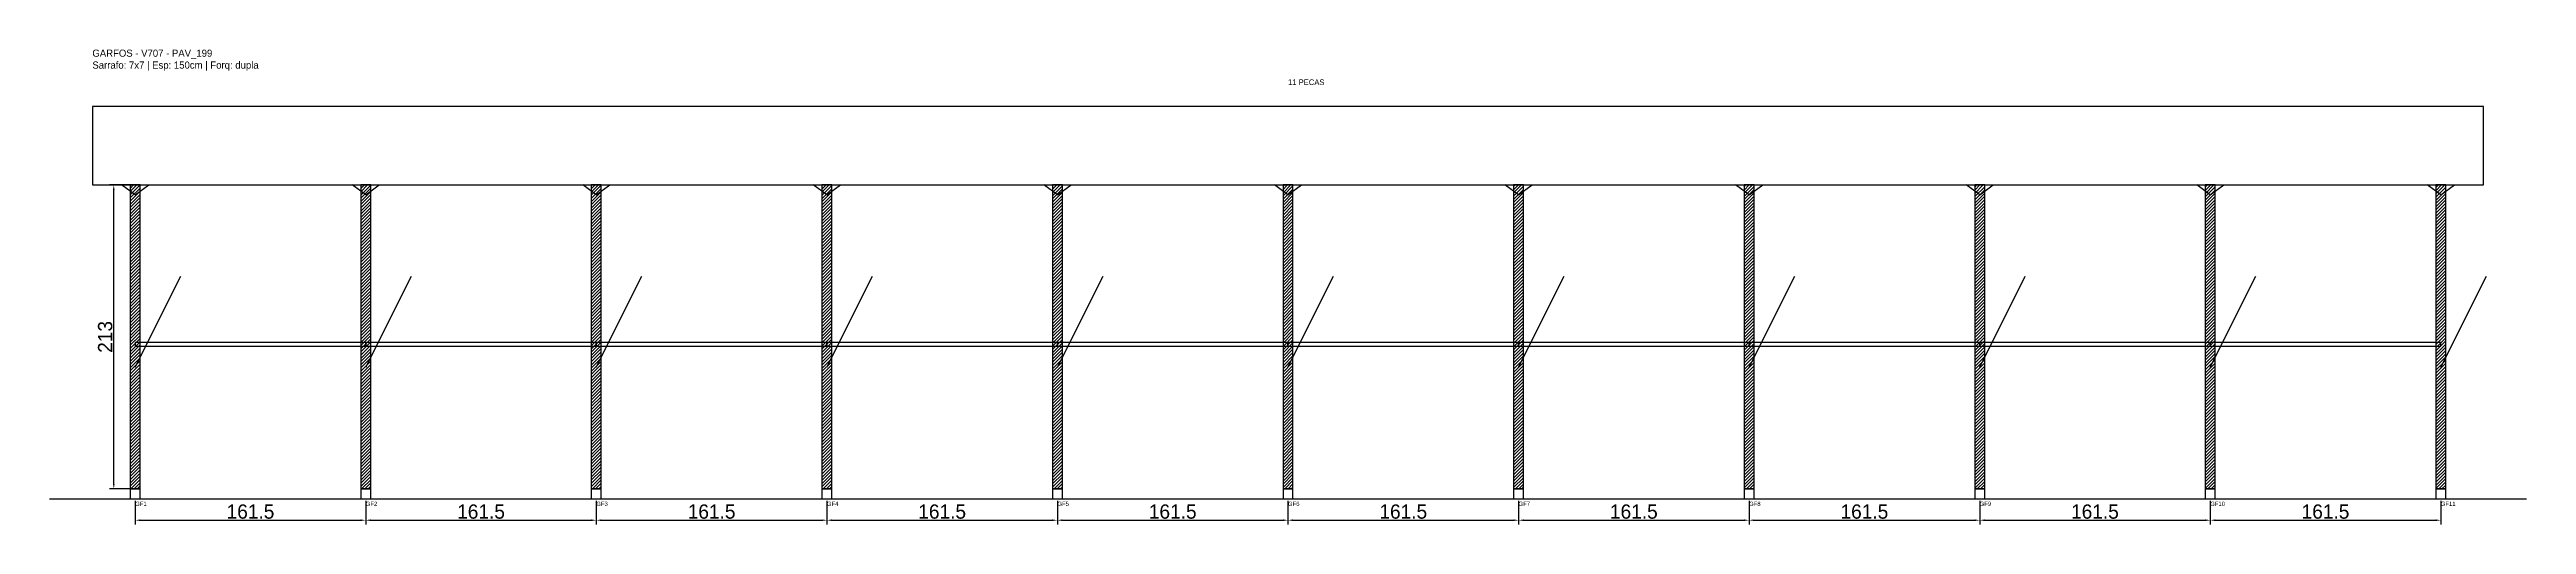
# Model space of a CAD drawing. Header units: metres. Extents: x -30 to 1705, y -25 to 308.
import ezdxf

# ---------------------------------------------------------------- set-up
doc = ezdxf.new("R2010")
doc.units = ezdxf.units.M
for name, color, linetype in [('BARRA_ANCORAGEM', 1, 'Continuous'), ('COTA', 241, 'Continuous'), ('GARFOS OK', 3, 'Continuous'), ('NOME DA VIGA', 6, 'Continuous'), ('SARR_7x7', 40, 'Continuous'), ('TIRAS REESCORAMENTO', 252, 'Continuous'), ('VIGAS', 3, 'Continuous')]:
    doc.layers.add(name, color=color, linetype=linetype)
doc.dimstyles.new('EZ DXF', dxfattribs={"dimtxt": 10, "dimasz": 3.5, "dimexe": 3, "dimexo": 1.5, "dimgap": 1, "dimtad": 1, "dimdec": 1, "dimdsep": 46, "dimcen": 2.5, "dimazin": 3, "dimtfac": 1, "dimtmove": 0, "dimatfit": 3})

msp = doc.modelspace()

# ---------------------------------------------------------------- hatches: boundary and pattern name
at = {"layer": 'COTA'}
h = msp.add_hatch(dxfattribs=at)
h.set_pattern_fill('ANSI31', scale=0.5)
h.paths.add_polyline_path([(26.5, 0), (33.5, 0), (33.5, 213), (26.5, 213)])
h = msp.add_hatch(dxfattribs=at)
h.set_pattern_fill('ANSI31', scale=0.5)
h.paths.add_polyline_path([(187.98087, 0), (194.98087, 0), (194.98087, 213), (187.98087, 213)])
h = msp.add_hatch(dxfattribs=at)
h.set_pattern_fill('ANSI31', scale=0.5)
h.paths.add_polyline_path([(349.46174, 0), (356.46174, 0), (356.46174, 213), (349.46174, 213)])
h = msp.add_hatch(dxfattribs=at)
h.set_pattern_fill('ANSI31', scale=0.5)
h.paths.add_polyline_path([(510.94261, 0), (517.94261, 0), (517.94261, 213), (510.94261, 213)])
h = msp.add_hatch(dxfattribs=at)
h.set_pattern_fill('ANSI31', scale=0.5)
h.paths.add_polyline_path([(672.42348, 0), (679.42348, 0), (679.42348, 213), (672.42348, 213)])
h = msp.add_hatch(dxfattribs=at)
h.set_pattern_fill('ANSI31', scale=0.5)
h.paths.add_polyline_path([(833.90435, 0), (840.90435, 0), (840.90435, 213), (833.90435, 213)])
h = msp.add_hatch(dxfattribs=at)
h.set_pattern_fill('ANSI31', scale=0.5)
h.paths.add_polyline_path([(995.38522, 0), (1002.38522, 0), (1002.38522, 213), (995.38522, 213)])
h = msp.add_hatch(dxfattribs=at)
h.set_pattern_fill('ANSI31', scale=0.5)
h.paths.add_polyline_path([(1156.86609, 0), (1163.86609, 0), (1163.86609, 213), (1156.86609, 213)])
h = msp.add_hatch(dxfattribs=at)
h.set_pattern_fill('ANSI31', scale=0.5)
h.paths.add_polyline_path([(1318.34696, 0), (1325.34696, 0), (1325.34696, 213), (1318.34696, 213)])
h = msp.add_hatch(dxfattribs=at)
h.set_pattern_fill('ANSI31', scale=0.5)
h.paths.add_polyline_path([(1479.82783, 0), (1486.82783, 0), (1486.82783, 213), (1479.82783, 213)])
h = msp.add_hatch(dxfattribs=at)
h.set_pattern_fill('ANSI31', scale=0.5)
h.paths.add_polyline_path([(1641.3087, 0), (1648.3087, 0), (1648.3087, 213), (1641.3087, 213)])

# ---------------------------------------------------------------- linework, layer by layer
at = {"layer": 'BARRA_ANCORAGEM'}
for p, q in [((30, 85.2), (61.95, 149.1)), ((191.48087, 85.2), (223.43087, 149.1)), ((352.96174, 85.2), (384.91174, 149.1)), ((514.44261, 85.2), (546.39261, 149.1)), ((675.92348, 85.2), (707.87348, 149.1)), ((837.40435, 85.2), (869.35435, 149.1)), ((998.88522, 85.2), (1030.83522, 149.1)), ((1160.36609, 85.2), (1192.31609, 149.1)), ((1321.84696, 85.2), (1353.79696, 149.1)), ((1483.32783, 85.2), (1515.27783, 149.1)), ((1644.8087, 85.2), (1676.7587, 149.1))]:
    msp.add_line(p, q, dxfattribs=at)
at = {"layer": 'GARFOS OK'}
for p, q in [((30, 206), (20.5, 213)), ((20.5, 213), (39.5, 213)), ((30, 206), (39.5, 213)), ((191.48087, 206), (181.98087, 213)), ((181.98087, 213), (200.98087, 213)), ((191.48087, 206), (200.98087, 213)), ((352.96174, 206), (343.46174, 213)), ((343.46174, 213), (362.46174, 213)), ((352.96174, 206), (362.46174, 213)), ((514.44261, 206), (504.94261, 213)), ((504.94261, 213), (523.94261, 213)), ((514.44261, 206), (523.94261, 213)), ((675.92348, 206), (666.42348, 213)), ((666.42348, 213), (685.42348, 213)), ((675.92348, 206), (685.42348, 213)), ((837.40435, 206), (827.90435, 213)), ((827.90435, 213), (846.90435, 213)), ((837.40435, 206), (846.90435, 213)), ((998.88522, 206), (989.38522, 213)), ((989.38522, 213), (1008.38522, 213)), ((998.88522, 206), (1008.38522, 213)), ((1160.36609, 206), (1150.86609, 213)), ((1150.86609, 213), (1169.86609, 213)), ((1160.36609, 206), (1169.86609, 213)), ((1321.84696, 206), (1312.34696, 213)), ((1312.34696, 213), (1331.34696, 213)), ((1321.84696, 206), (1331.34696, 213)), ((1483.32783, 206), (1473.82783, 213)), ((1473.82783, 213), (1492.82783, 213)), ((1483.32783, 206), (1492.82783, 213)), ((1644.8087, 206), (1635.3087, 213)), ((1635.3087, 213), (1654.3087, 213)), ((1644.8087, 206), (1654.3087, 213))]:
    msp.add_line(p, q, dxfattribs=at)
at = {"layer": 'GARFOS OK', "linetype": 'CONTINUOUS'}
msp.add_line((-30, -7), (1704.8087, -7), dxfattribs=at)
at = {"layer": 'GARFOS OK'}
for points in [[(26.5, 0), (33.5, 0), (33.5, 213), (26.5, 213), (26.5, 0)], [(187.98087, 0), (194.98087, 0), (194.98087, 213), (187.98087, 213), (187.98087, 0)], [(349.46174, 0), (356.46174, 0), (356.46174, 213), (349.46174, 213), (349.46174, 0)], [(510.94261, 0), (517.94261, 0), (517.94261, 213), (510.94261, 213), (510.94261, 0)], [(672.42348, 0), (679.42348, 0), (679.42348, 213), (672.42348, 213), (672.42348, 0)], [(833.90435, 0), (840.90435, 0), (840.90435, 213), (833.90435, 213), (833.90435, 0)], [(995.38522, 0), (1002.38522, 0), (1002.38522, 213), (995.38522, 213), (995.38522, 0)], [(1156.86609, 0), (1163.86609, 0), (1163.86609, 213), (1156.86609, 213), (1156.86609, 0)], [(1318.34696, 0), (1325.34696, 0), (1325.34696, 213), (1318.34696, 213), (1318.34696, 0)], [(1479.82783, 0), (1486.82783, 0), (1486.82783, 213), (1479.82783, 213), (1479.82783, 0)], [(1641.3087, 0), (1648.3087, 0), (1648.3087, 213), (1641.3087, 213), (1641.3087, 0)]]:
    msp.add_lwpolyline(points, dxfattribs=at)
at = {"layer": 'SARR_7x7'}
for points in [[(26.5, -7), (33.5, -7), (33.5, 0), (26.5, 0), (26.5, -7)], [(187.98087, -7), (194.98087, -7), (194.98087, 0), (187.98087, 0), (187.98087, -7)], [(349.46174, -7), (356.46174, -7), (356.46174, 0), (349.46174, 0), (349.46174, -7)], [(510.94261, -7), (517.94261, -7), (517.94261, 0), (510.94261, 0), (510.94261, -7)], [(672.42348, -7), (679.42348, -7), (679.42348, 0), (672.42348, 0), (672.42348, -7)], [(833.90435, -7), (840.90435, -7), (840.90435, 0), (833.90435, 0), (833.90435, -7)], [(995.38522, -7), (1002.38522, -7), (1002.38522, 0), (995.38522, 0), (995.38522, -7)], [(1156.86609, -7), (1163.86609, -7), (1163.86609, 0), (1156.86609, 0), (1156.86609, -7)], [(1318.34696, -7), (1325.34696, -7), (1325.34696, 0), (1318.34696, 0), (1318.34696, -7)], [(1479.82783, -7), (1486.82783, -7), (1486.82783, 0), (1479.82783, 0), (1479.82783, -7)], [(1641.3087, -7), (1648.3087, -7), (1648.3087, 0), (1641.3087, 0), (1641.3087, -7)]]:
    msp.add_lwpolyline(points, dxfattribs=at)
at = {"layer": 'TIRAS REESCORAMENTO'}
for points in [[(30, 100), (191.48087, 100), (191.48087, 102.5), (30, 102.5), (30, 100)], [(191.48087, 100), (352.96174, 100), (352.96174, 102.5), (191.48087, 102.5), (191.48087, 100)], [(352.96174, 100), (514.44261, 100), (514.44261, 102.5), (352.96174, 102.5), (352.96174, 100)], [(514.44261, 100), (675.92348, 100), (675.92348, 102.5), (514.44261, 102.5), (514.44261, 100)], [(675.92348, 100), (837.40435, 100), (837.40435, 102.5), (675.92348, 102.5), (675.92348, 100)], [(837.40435, 100), (998.88522, 100), (998.88522, 102.5), (837.40435, 102.5), (837.40435, 100)], [(998.88522, 100), (1160.36609, 100), (1160.36609, 102.5), (998.88522, 102.5), (998.88522, 100)], [(1160.36609, 100), (1321.84696, 100), (1321.84696, 102.5), (1160.36609, 102.5), (1160.36609, 100)], [(1321.84696, 100), (1483.32783, 100), (1483.32783, 102.5), (1321.84696, 102.5), (1321.84696, 100)], [(1483.32783, 100), (1644.8087, 100), (1644.8087, 102.5), (1483.32783, 102.5), (1483.32783, 100)]]:
    msp.add_lwpolyline(points, dxfattribs=at)
at = {"layer": 'VIGAS'}
msp.add_lwpolyline([(0, 213), (1674.8087, 213), (1674.8087, 268), (0, 268), (0, 213)], dxfattribs=at)

# ---------------------------------------------------------------- texts
at = {"layer": 'NOME DA VIGA'}
for s, height, p in [('11 PECAS', 4, (837.40435, 283)), ('GF1', 3, (30, -12)), ('GF2', 3, (191.48087, -12)), ('GF3', 3, (352.96174, -12)), ('GF4', 3, (514.44261, -12)), ('GF5', 3, (675.92348, -12)), ('GF6', 3, (837.40435, -12)), ('GF7', 3, (998.88522, -12)), ('GF8', 3, (1160.36609, -12)), ('GF9', 3, (1321.84696, -12)), ('GF10', 3, (1483.32783, -12)), ('GF11', 3, (1644.8087, -12))]:
    msp.add_text(s, height=height, dxfattribs=at).set_placement(p)
at = {"layer": 'NOME DA VIGA', "insert": (0, 293), "char_height": 5, "attachment_point": 7}
msp.add_mtext('GARFOS - V707 - PAV_199\\PSarrafo: 7x7 | Esp: 150cm | Forq: dupla', dxfattribs=at)

# ---------------------------------------------------------------- dimensions: what is measured, and where the dimension line sits
at = {"layer": 'COTA'}
msp.add_linear_dim(base=(15, 0), p1=(30, 0), p2=(30, 213), angle=90, dimstyle='EZ DXF', dxfattribs=at).render()
for base, p1, p2 in [((30, -22), (30, -7), (191.48087, -7)), ((191.48087, -22), (191.48087, -7), (352.96174, -7)), ((352.96174, -22), (352.96174, -7), (514.44261, -7)), ((514.44261, -22), (514.44261, -7), (675.92348, -7)), ((675.92348, -22), (675.92348, -7), (837.40435, -7)), ((837.40435, -22), (837.40435, -7), (998.88522, -7)), ((998.88522, -22), (998.88522, -7), (1160.36609, -7)), ((1160.36609, -22), (1160.36609, -7), (1321.84696, -7)), ((1321.84696, -22), (1321.84696, -7), (1483.32783, -7)), ((1483.32783, -22), (1483.32783, -7), (1644.8087, -7))]:
    msp.add_linear_dim(base=base, p1=p1, p2=p2, dimstyle='EZ DXF', dxfattribs=at).render()

doc.saveas('drawing.dxf')
